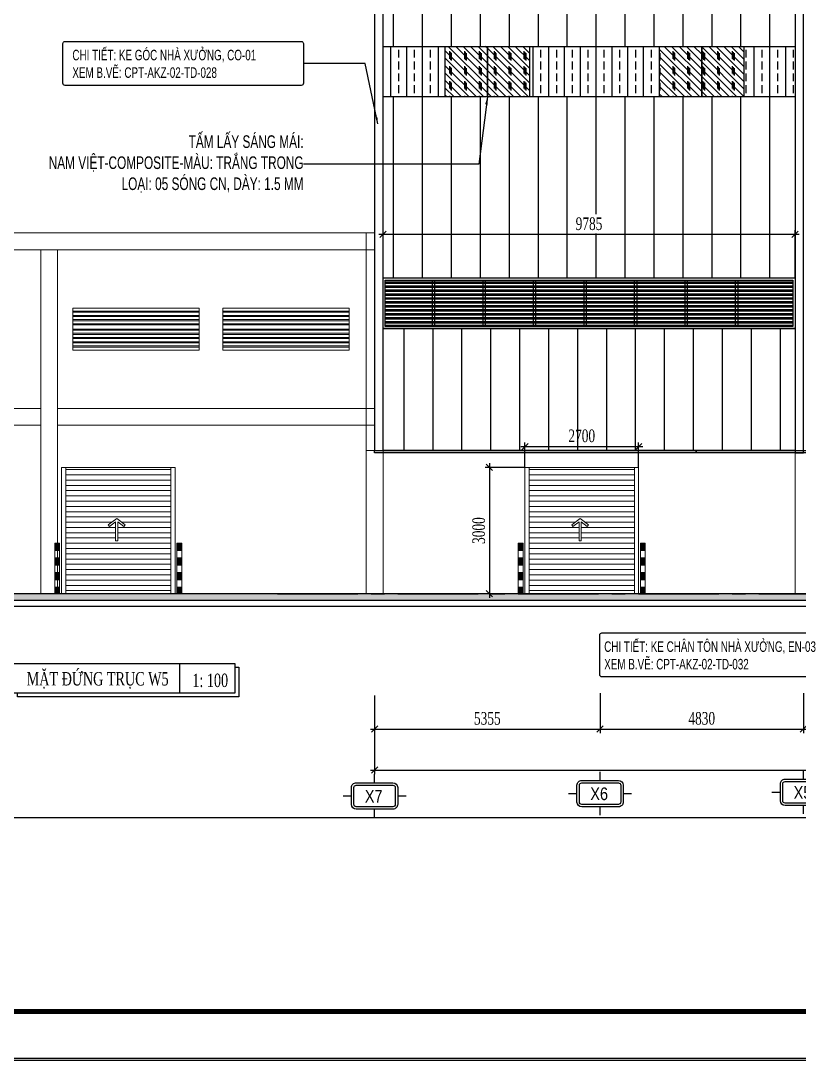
# Model space of a CAD drawing. Header units: inches. Extents: x 340055 to 349452, y -34649 to -30845.
# Drawn here: x 346295.2 to 346480.1, y -32249 to -32002.2 of the extents above; entities that cross this region are included whole.
import ezdxf
from ezdxf.enums import TextEntityAlignment as Align

# ---------------------------------------------------------------- set-up
doc = ezdxf.new("R2010")
doc.units = ezdxf.units.IN
doc.header["$MEASUREMENT"] = 0
doc.linetypes.add('CENTER2', pattern=[28.574999999999996, 19.05, -3.174999999999999, 3.174999999999999, -3.174999999999999])
for name, color, linetype in [('3', 3, 'Continuous'), ('7', 7, 'Continuous'), ('8', 8, 'Continuous'), ('flashing', 6, 'Continuous'), ('NET IN', 3, 'Continuous'), ('ROOFING', 4, 'Continuous')]:
    doc.layers.add(name, color=color, linetype=linetype)
for name, color, linetype, lineweight in [('AZNB-BN-TL-A- X- POWDER ELEVATION X W$0$DOOR 1', 140, 'Continuous', 15), ('AZNB-BN-TL-A- X- POWDER ELEVATION X W$0$TL- Brick wall', 132, 'Continuous', 15), ('AZNB-BN-TL-A- X- POWDER ELEVATION X W$0$TL- LOUVER', 40, 'Continuous', 15), ('AZNB-BN-TL-A- X- POWDER ELEVATION X W$0$TL-CSA-RC', 4, 'Continuous', 15), ('AZNB-BN-TL-A- X- POWDER ELEVATION X W$0$TL-PU Wall', 140, 'Continuous', 15), ('TL-TIILE BLOCK A2$0$TL-TITLE BLOCK 1', 7, 'Continuous', 50)]:
    doc.layers.add(name, color=color, linetype=linetype, lineweight=lineweight)
doc.styles.add('hx2', font='')
doc.styles.add('ST1', font='times.ttf', dxfattribs={"width": 0.7})
doc.styles.add('ST1H', font='vnshxh.shx', dxfattribs={"width": 0.7})
doc.styles.get('hx2').set_extended_font_data('.VnArial NarrowH')
doc.dimstyles.new('100', dxfattribs={"dimtxt": 3, "dimasz": 1.5, "dimexe": 1, "dimexo": 0, "dimgap": 1, "dimtad": 1, "dimdec": 0, "dimlfac": 100, "dimzin": 0, "dimdsep": 46, "dimtxsty": 'ST1', "dimblk": 'OBLIQUE', "dimcen": 1, "dimdle": 1, "dimclrd": 8, "dimclre": 8, "dimclrt": 3, "dimadec": 0, "dimazin": 0, "dimtfac": 1, "dimtdec": 0, "dimtix": 1, "dimtmove": 1, "dimatfit": 3, "dimfxl": 0, "dimtolj": 1, "dimtzin": 0, "dimlwd": -1, "dimlwe": -1, "dimarcsym": 0})
doc.dimstyles.new('3', dxfattribs={"dimtxt": 3.5, "dimasz": 1.8, "dimexe": 1, "dimexo": 0, "dimgap": 1, "dimtad": 1, "dimdec": 0, "dimlfac": 3, "dimzin": 0, "dimdsep": 46, "dimtxsty": 'ST1H', "dimblk": 'OBLIQUE', "dimcen": 1, "dimdle": 1, "dimclrd": 8, "dimclre": 8, "dimclrt": 3, "dimadec": 0, "dimazin": 0, "dimtfac": 1, "dimtdec": 0, "dimtix": 1, "dimtofl": 0, "dimtmove": 1, "dimatfit": 3, "dimfxl": 0, "dimtolj": 1, "dimtzin": 0, "dimlwd": -1, "dimlwe": -1, "dimarcsym": 0})
pattern_1 = [(135, (0, 0), (-0.8838834764831844, -0.8838834764831843), []), (270, (5.551115123125783e-17, 0.8838834764831844), (3.5355339, -2.220446049250313e-16), [1.76776696, -1.76776696]), (270, (-0.220970869120796, 1.104854345603981), (3.5355339, -2.220446049250313e-16), [1.76776696, -1.76776696]), (270, (-0.4419417382415921, 1.325825214724777), (3.5355339, -2.220446049250313e-16), [1.76776696, -1.76776696])]

# ---------------------------------------------------------------- blocks, each defined once
blk = doc.blocks.new('AZNB-BN-TL-A- X- POWDER ELEVATION X W$0$RL DOOR 2500x3000')
at = {"layer": 'AZNB-BN-TL-A- X- POWDER ELEVATION X W$0$DOOR 1'}
h = blk.add_hatch(dxfattribs=at)
h.set_pattern_fill('ANSI31', color=256, scale=1000, angle=135)
h.set_pattern_definition([(180, (0, 0), (-7.105427357601002e-15, -125), [])])
h.paths.add_polyline_path([(-1889896, -1213031.086103977), (-1892396, -1213031.086103977), (-1892396, -1216031.086103977), (-1889896, -1216031.086103977)])
h.paths.add_polyline_path([(-1890985, -1214394.819011724), (-1891015, -1214434.819011724), (-1891160, -1214326.069011724), (-1891160, -1214777.586103977), (-1891210, -1214777.586103977), (-1891210, -1214326.069011724), (-1891355, -1214434.819011724), (-1891385, -1214394.819011724), (-1891185, -1214244.819011724)], flags=16)
h = blk.add_hatch(color=256, dxfattribs=at)
h.dxf.hatch_style = 1
h.paths.add_polyline_path([(-1892652.5, -1214831.086103977), (-1892539.5, -1214831.086103977), (-1892539.5, -1215005.475754489), (-1892652.5, -1215005.475754489)])
h = blk.add_hatch(color=256, dxfattribs=at)
h.dxf.hatch_style = 1
h.paths.add_polyline_path([(-1889639.5, -1214831.086103977), (-1889752.5, -1214831.086103977), (-1889752.5, -1215005.475754489), (-1889639.5, -1215005.475754489)])
h = blk.add_hatch(color=256, dxfattribs=at)
h.dxf.hatch_style = 1
h.paths.add_polyline_path([(-1892652.5, -1215179.865405001), (-1892539.5, -1215179.865405001), (-1892539.5, -1215354.255055512), (-1892652.5, -1215354.255055512)])
h = blk.add_hatch(color=256, dxfattribs=at)
h.dxf.hatch_style = 1
h.paths.add_polyline_path([(-1889639.5, -1215179.865405001), (-1889752.5, -1215179.865405001), (-1889752.5, -1215354.255055512), (-1889639.5, -1215354.255055512)])
h = blk.add_hatch(color=256, dxfattribs=at)
h.dxf.hatch_style = 1
h.paths.add_polyline_path([(-1892652.5, -1215528.644706024), (-1892539.5, -1215528.644706024), (-1892539.5, -1215703.034356535), (-1892652.5, -1215703.034356535)])
h = blk.add_hatch(color=256, dxfattribs=at)
h.dxf.hatch_style = 1
h.paths.add_polyline_path([(-1889639.5, -1215528.644706024), (-1889752.5, -1215528.644706024), (-1889752.5, -1215703.034356535), (-1889639.5, -1215703.034356535)])
h = blk.add_hatch(color=256, dxfattribs=at)
h.dxf.hatch_style = 1
h.paths.add_polyline_path([(-1892652.5, -1215877.424007047), (-1892539.5, -1215877.424007047), (-1892539.5, -1216031.086103977), (-1892652.5, -1216031.086103977)])
h = blk.add_hatch(color=256, dxfattribs=at)
h.dxf.hatch_style = 1
h.paths.add_polyline_path([(-1889639.5, -1215877.424007047), (-1889752.5, -1215877.424007047), (-1889752.5, -1216031.086103977), (-1889639.5, -1216031.086103977)])
for p, q in [((-1892496, -1216031.086103977), (-1892496, -1213031.086103977)), ((-1892396, -1216031.086103977), (-1892396, -1213031.086103977)), ((-1889896, -1213031.086103977), (-1889896, -1216031.086103977)), ((-1889796, -1213031.086103977), (-1889796, -1216031.086103977)), ((-1892652.5, -1216031.086103977), (-1892652.5, -1214831.086103977)), ((-1892539.5, -1216031.086103977), (-1892539.5, -1214831.086103977)), ((-1889752.5, -1216031.086103977), (-1889752.5, -1214831.086103977)), ((-1889639.5, -1216031.086103977), (-1889639.5, -1214831.086103977))]:
    blk.add_line(p, q, dxfattribs=at)
for points in [[(-1892496, -1213031.086103977), (-1889796, -1213031.086103977)], [(-1892496, -1216031.086103977), (-1889796, -1216031.086103977)]]:
    blk.add_lwpolyline(points, dxfattribs=at)
for points in [[(-1892652.5, -1214831.086103977), (-1892539.5, -1214831.086103977), (-1892539.5, -1215005.475754489), (-1892652.5, -1215005.475754489)], [(-1889639.5, -1214831.086103977), (-1889752.5, -1214831.086103977), (-1889752.5, -1215005.475754489), (-1889639.5, -1215005.475754489)], [(-1892652.5, -1215179.865405001), (-1892539.5, -1215179.865405001), (-1892539.5, -1215354.255055512), (-1892652.5, -1215354.255055512)], [(-1889639.5, -1215179.865405001), (-1889752.5, -1215179.865405001), (-1889752.5, -1215354.255055512), (-1889639.5, -1215354.255055512)], [(-1892652.5, -1215528.644706024), (-1892539.5, -1215528.644706024), (-1892539.5, -1215703.034356535), (-1892652.5, -1215703.034356535)], [(-1889639.5, -1215528.644706024), (-1889752.5, -1215528.644706024), (-1889752.5, -1215703.034356535), (-1889639.5, -1215703.034356535)], [(-1892652.5, -1215877.424007047), (-1892539.5, -1215877.424007047), (-1892539.5, -1216031.086103977), (-1892652.5, -1216031.086103977)], [(-1889639.5, -1215877.424007047), (-1889752.5, -1215877.424007047), (-1889752.5, -1216031.086103977), (-1889639.5, -1216031.086103977)]]:
    blk.add_lwpolyline(points, close=True, dxfattribs=at)
blk.add_wipeout([(-1891355, -1214434.8190117232), (-1891384.9999999998, -1214394.8190117232), (-1891185, -1214244.8190117232), (-1890984.9999999998, -1214394.8190117232), (-1891014.9999999998, -1214434.8190117232), (-1891159.9999999998, -1214326.0690117234), (-1891159.9999999998, -1214777.5861039767), (-1891210, -1214777.5861039767), (-1891210, -1214326.0690117234)]).dxf.layer = 'AZNB-BN-TL-A- X- POWDER ELEVATION X W$0$DOOR 1'
blk.add_lwpolyline([(-1891385, -1214394.819011724), (-1891185, -1214244.819011724), (-1890985, -1214394.819011724), (-1891015, -1214434.819011724), (-1891160, -1214326.069011724), (-1891160, -1214777.586103977), (-1891210, -1214777.586103977), (-1891210, -1214326.069011724), (-1891355, -1214434.819011724)], close=True, dxfattribs=at)
blk = doc.blocks.new('AZNB-BN-TL-A- X- POWDER ELEVATION X W$0$L1000X3000')
for p, q in [((-1842853.957835219, -1344012.431310071, 6768.000000000007), (-1845853.957835219, -1344012.431310072, 6768.000000000007)), ((-1845853.957835219, -1345012.431310072, 6768.000000000007), (-1845853.957835219, -1344012.431310072, 6768.000000000007)), ((-1842853.957835219, -1345012.431310071, 6768.000000000007), (-1842853.957835219, -1344012.431310071, 6768.000000000007)), ((-1842853.957835219, -1344087.431310071, 6768.000000000007), (-1845853.957835219, -1344087.431310072, 6768.000000000007)), ((-1842853.957835219, -1344112.431310071, 6768.000000000007), (-1845853.957835219, -1344112.431310072, 6768.000000000007)), ((-1842853.957835219, -1344187.431310071, 6768.000000000007), (-1845853.957835219, -1344187.431310072, 6768.000000000007)), ((-1842853.957835219, -1344212.431310071, 6768.000000000007), (-1845853.957835219, -1344212.431310072, 6768.000000000007)), ((-1842853.957835219, -1344287.431310071, 6768.000000000007), (-1845853.957835219, -1344287.431310072, 6768.000000000007)), ((-1842853.957835219, -1344312.431310071, 6768.000000000007), (-1845853.957835219, -1344312.431310072, 6768.000000000007)), ((-1842853.957835219, -1344387.431310071, 6768.000000000007), (-1845853.957835219, -1344387.431310072, 6768.000000000007)), ((-1842853.957835219, -1344412.431310071, 6768.000000000007), (-1845853.957835219, -1344412.431310072, 6768.000000000007)), ((-1842853.957835219, -1344412.431310071, 6768.000000000007), (-1845853.957835219, -1344412.431310072, 6768.000000000007)), ((-1842853.957835219, -1344512.431310071, 6768.000000000007), (-1845853.957835219, -1344512.431310072, 6768.000000000007)), ((-1842853.957835219, -1344537.431310071, 6768.000000000007), (-1845853.957835219, -1344537.431310072, 6768.000000000007)), ((-1842853.957835219, -1344612.431310071, 6768.000000000007), (-1845853.957835219, -1344612.431310072, 6768.000000000007)), ((-1842853.957835219, -1344637.431310071, 6768.000000000007), (-1845853.957835219, -1344637.431310072, 6768.000000000007)), ((-1842853.957835219, -1344712.431310071, 6768.000000000007), (-1845853.957835219, -1344712.431310072, 6768.000000000007)), ((-1842853.957835219, -1344737.431310071, 6768.000000000007), (-1845853.957835219, -1344737.431310072, 6768.000000000007)), ((-1842853.957835219, -1344812.431310071, 6768.000000000007), (-1845853.957835219, -1344812.431310072, 6768.000000000007)), ((-1842853.957835219, -1344837.431310071, 6768.000000000007), (-1845853.957835219, -1344837.431310072, 6768.000000000007)), ((-1842853.957835219, -1344912.431310071, 6768.000000000007), (-1845853.957835219, -1344912.431310072, 6768.000000000007)), ((-1842853.957835219, -1344937.431310071, 6768.000000000007), (-1845853.957835219, -1344937.431310072, 6768.000000000007)), ((-1842853.957835219, -1345012.431310071, 6768.000000000007), (-1845853.957835219, -1345012.431310072, 6768.000000000007))]:
    blk.add_line(p, q)
blk = doc.blocks.new('TENTRUC')
at = {"layer": '7'}
for p, q in [((0, 8.266970550139376), (0, 10.26494275186996)), ((-7.478138170845339, 5.132471375931345), (-5.48016596911475, 5.132471375931345)), ((5.480165968998334, 5.132471375931345), (7.478138170787133, 5.132471375931345)), ((0, 0), (0, 1.997972201737866))]:
    blk.add_line(p, q, dxfattribs=at)
blk.add_lwpolyline([(-4.356290969124529, 8.266970550139376), (4.356290969066321, 8.266970550139376, -0.4142135623730951), (5.480165968998334, 7.143095550134603), (5.480165968998334, 3.121847201728087, -0.4142135623731356), (4.356290969066321, 1.997972201737866), (-4.356290969124529, 1.997972201737866, -0.4142135623730951), (-5.48016596911475, 3.121847201728087), (-5.48016596911475, 7.143095550134603, -0.4142135623730951)], format="xyb", close=True, dxfattribs=at)
at = {"layer": '8', "ltscale": 15}
blk.add_lwpolyline([(-4.356290969124529, 7.684228657955828), (4.356290969066321, 7.684228657955828, -0.4142135623730951), (4.897424076916648, 7.143095550134603), (4.897424076916648, 3.121847201728087, -0.4142135623731794), (4.356290969066321, 2.580714093906863), (-4.356290969124529, 2.580714093921415, -0.4142135623730951), (-4.897424076974856, 3.121847201728087), (-4.897424076974856, 7.143095550134603, -0.4142135623730951)], format="xyb", close=True, dxfattribs=at)
at = {"layer": '3', "style": 'hx2'}
blk.add_attdef('TR', text='', height=2.904000000000001, dxfattribs=at).set_placement((-0.1556105660274625, 3.826916686033655), align=Align.CENTER)
blk = doc.blocks.new('_Oblique')
at = {"color": 0, "linetype": 'ByBlock', "lineweight": -2}
blk.add_line((-0.5, -0.5), (0.5, 0.5), dxfattribs=at)
blk = doc.blocks.new('*D672')
at = {"color": 8, "linetype": 'Continuous', "transparency": 16777216}
for p, q in [((346432.8018689534, -32161.86592658723), (346432.8018689534, -32171.38683185032)), ((346379.2518689035, -32162.42020358759), (346379.2518689035, -32171.38683185032)), ((346378.2518689035, -32170.38683185032), (346433.8018689534, -32170.38683185032))]:
    blk.add_line(p, q, dxfattribs=at)
at = {"layer": 'Defpoints', "color": 0, "transparency": 16777216}
for p in [(346432.8018689534, -32161.86592658723), (346379.2518689035, -32162.42020358759), (346432.8018689534, -32170.38683185032)]:
    blk.add_point(p, dxfattribs=at)
at = {"color": 8, "transparency": 16777216, "xscale": 1.5, "yscale": 1.5, "zscale": 1.5, "rotation": 180}
blk.add_blockref('_Oblique', (346379.2518689035, -32170.38683185032), dxfattribs=at)
at = {"color": 8, "transparency": 16777216, "xscale": 1.5, "yscale": 1.5, "zscale": 1.5}
blk.add_blockref('_Oblique', (346432.8018689534, -32170.38683185032), dxfattribs=at)
at = {"color": 3, "transparency": 16777216, "insert": (346406.0268689285, -32167.86087655112), "char_height": 3, "attachment_point": 5, "style": 'ST1', "bg_fill": 3, "box_fill_scale": 1.25, "bg_fill_color": 256, "bg_fill_true_color": 13158600, "bg_fill_transparency": 0}
blk.add_mtext('\\A1;5355', dxfattribs=at)
blk = doc.blocks.new('*D673')
at = {"color": 8, "linetype": 'Continuous', "transparency": 16777216}
for p, q in [((346432.8018689534, -32161.86592658723), (346432.8018689534, -32171.38683185032)), ((346481.1018689983, -32161.86592658723), (346481.1018689983, -32171.38683185032)), ((346431.8018689534, -32170.38683185032), (346482.1018689983, -32170.38683185032))]:
    blk.add_line(p, q, dxfattribs=at)
at = {"layer": 'Defpoints', "color": 0, "transparency": 16777216}
for p in [(346432.8018689534, -32161.86592658723), (346481.1018689983, -32161.86592658723), (346481.1018689983, -32170.38683185032)]:
    blk.add_point(p, dxfattribs=at)
at = {"color": 8, "transparency": 16777216, "xscale": 1.5, "yscale": 1.5, "zscale": 1.5, "rotation": 180}
blk.add_blockref('_Oblique', (346432.8018689534, -32170.38683185032), dxfattribs=at)
at = {"color": 8, "transparency": 16777216, "xscale": 1.5, "yscale": 1.5, "zscale": 1.5}
blk.add_blockref('_Oblique', (346481.1018689983, -32170.38683185032), dxfattribs=at)
at = {"color": 3, "transparency": 16777216, "insert": (346456.9518689759, -32167.86087655112), "char_height": 3, "attachment_point": 5, "style": 'ST1', "bg_fill": 3, "box_fill_scale": 1.25, "bg_fill_color": 256, "bg_fill_true_color": 13158600, "bg_fill_transparency": 0}
blk.add_mtext('\\A1;4830', dxfattribs=at)
blk = doc.blocks.new('*D679')
at = {"color": 8, "linetype": 'Continuous', "transparency": 16777216}
for p, q in [((346379.2518689035, -32162.42020358759), (346379.2518689035, -32181.13211944564)), ((346747.7521483197, -32162.42020358759), (346747.7521483197, -32181.13211944564)), ((346378.2518689035, -32180.13211944564), (346748.7521483197, -32180.13211944564))]:
    blk.add_line(p, q, dxfattribs=at)
at = {"layer": 'Defpoints', "color": 0, "transparency": 16777216}
for p in [(346379.2518689035, -32162.42020358759), (346747.7521483197, -32162.42020358759), (346747.7521483197, -32180.13211944564)]:
    blk.add_point(p, dxfattribs=at)
at = {"color": 8, "transparency": 16777216, "xscale": 1.5, "yscale": 1.5, "zscale": 1.5, "rotation": 180}
blk.add_blockref('_Oblique', (346379.2518689035, -32180.13211944564), dxfattribs=at)
at = {"color": 8, "transparency": 16777216, "xscale": 1.5, "yscale": 1.5, "zscale": 1.5}
blk.add_blockref('_Oblique', (346747.7521483197, -32180.13211944564), dxfattribs=at)
at = {"color": 3, "transparency": 16777216, "insert": (346563.5020086116, -32177.60616414643), "char_height": 3, "attachment_point": 5, "style": 'ST1', "bg_fill": 3, "box_fill_scale": 1.25, "bg_fill_color": 256, "bg_fill_true_color": 13158600, "bg_fill_transparency": 0}
blk.add_mtext('\\A1;36850', dxfattribs=at)
blk = doc.blocks.new('A$C26E901EB')
at = {"true_color": 0xfa051e}
h = blk.add_hatch(dxfattribs=at)
h.set_pattern_fill('ANSI33', color=1, scale=15, angle=45, style=0)
h.set_pattern_definition([(90, (-339491.8633511671, 33957.23064803366), (-3.75, 6.661338147750939e-16), []), (90, (-339489.9883511703, 33959.10564803052), (-3.75, 6.661338147750939e-16), [1.875, -0.9375])])
h.paths.add_polyline_path([(85.70005666150246, 11.99997195664764), (85.70005666150246, -2.805360418278724e-05), (97.85005668207305, -2.805360418278724e-05), (97.85005668213125, 11.99997195664764)])
h.paths.add_polyline_path([(34.77505661407486, 11.99997195664037), (34.77505661413306, -2.805359690682963e-05), (65.70005666150246, -2.805359690682963e-05), (65.70005666156067, 11.99997195663309)])
h.paths.add_polyline_path([(14.77505661413306, -2.805359690682963e-05), (14.77505661413306, 11.99997195664764), (5.659094313159585e-05, 11.99997195664037), (5.659094313159585e-05, -2.805360418278724e-05)])
at = {"true_color": 0x0a3df5}
h = blk.add_hatch(dxfattribs=at)
h.set_pattern_fill('CORK', color=160, scale=10, angle=135, style=0)
h.set_pattern_definition(pattern_1)
h.paths.add_polyline_path([(14.77505661413306, 11.99997195664037), (24.77505661413306, 11.99997195664037), (24.77505661413306, -2.805360418278724e-05), (14.77505661413306, -2.805360418278724e-05)])
h = blk.add_hatch(dxfattribs=at)
h.set_pattern_fill('CORK', color=160, scale=10, angle=135, style=0)
h.set_pattern_definition(pattern_1)
h.paths.add_polyline_path([(24.77505661413306, 11.99997195664037), (34.77505661413306, 11.99997195664037), (34.77505661413306, -2.805360418278724e-05), (24.77505661413306, -2.805360418278724e-05)])
h = blk.add_hatch(dxfattribs=at)
h.set_pattern_fill('CORK', color=160, scale=10, angle=135, style=0)
h.set_pattern_definition(pattern_1)
h.paths.add_polyline_path([(65.70005666156067, 11.99997195664037), (75.70005666156067, 11.99997195664037), (75.70005666156067, -2.805360418278724e-05), (65.70005666156067, -2.805360418278724e-05)])
h = blk.add_hatch(dxfattribs=at)
h.set_pattern_fill('CORK', color=160, scale=10, angle=135, style=0)
h.set_pattern_definition(pattern_1)
h.paths.add_polyline_path([(75.70005666156067, 11.99997195664037), (85.70005666156067, 11.99997195664037), (85.70005666156067, -2.805360418278724e-05), (75.70005666156067, -2.805360418278724e-05)])
at = {"color": 1, "true_color": 0xfa051e}
blk.add_lwpolyline([(5.659100133925676e-05, 11.99997195664037), (97.85005668213125, 11.99997195664037), (97.85005668213125, -2.805360418278724e-05), (5.659100133925676e-05, -2.805360418278724e-05)], close=True, dxfattribs=at)
at = {"color": 160, "true_color": 0x0a3df5}
for points in [[(14.77505661413306, 11.99997195664037), (24.77505661413306, 11.99997195664037), (24.77505661413306, -2.805360418278724e-05), (14.77505661413306, -2.805360418278724e-05)], [(24.77505661413306, 11.99997195664037), (34.77505661413306, 11.99997195664037), (34.77505661413306, -2.805360418278724e-05), (24.77505661413306, -2.805360418278724e-05)], [(65.70005666156067, 11.99997195664037), (75.70005666156067, 11.99997195664037), (75.70005666156067, -2.805360418278724e-05), (65.70005666156067, -2.805360418278724e-05)], [(75.70005666156067, 11.99997195664037), (85.70005666156067, 11.99997195664037), (85.70005666156067, -2.805360418278724e-05), (75.70005666156067, -2.805360418278724e-05)]]:
    blk.add_lwpolyline(points, close=True, dxfattribs=at)
blk = doc.blocks.new('*D731')
at = {"color": 8, "linetype": 'Continuous', "transparency": 16777216}
for p, q in [((346406.5192328782, -32107.23628298765), (346406.5192328782, -32139.23628297193)), ((346414.9518689368, -32108.23628298765), (346405.5192328782, -32108.23628298765)), ((346414.9518689368, -32138.23628297193), (346405.5192328782, -32138.23628297193))]:
    blk.add_line(p, q, dxfattribs=at)
at = {"layer": 'Defpoints', "color": 0, "transparency": 16777216}
for p in [(346414.9518689368, -32108.23628298765), (346406.5192328782, -32138.23628297193), (346414.9518689368, -32138.23628297193)]:
    blk.add_point(p, dxfattribs=at)
at = {"color": 8, "transparency": 16777216, "xscale": 1.5, "yscale": 1.5, "zscale": 1.5}
for p, rotation in [((346406.5192328782, -32108.23628298765), 90), ((346406.5192328782, -32138.23628297193), 270)]:
    blk.add_blockref('_Oblique', p, dxfattribs=dict(at, rotation=rotation))
at = {"color": 3, "transparency": 16777216, "insert": (346403.9932775789, -32123.23628297988), "char_height": 3, "attachment_point": 5, "rotation": 90, "style": 'ST1', "bg_fill": 3, "box_fill_scale": 1.25, "bg_fill_color": 256, "bg_fill_true_color": 13158600, "bg_fill_transparency": 0}
blk.add_mtext('\\A1;3000', dxfattribs=at)
blk = doc.blocks.new('*D732')
at = {"color": 8, "linetype": 'Continuous', "transparency": 16777216}
for p, q in [((346414.9518689367, -32108.23628298764), (346414.9518689367, -32102.28304590177)), ((346441.9518689619, -32108.23628298764), (346441.9518689619, -32102.28304590177)), ((346413.9518689367, -32103.28304590177), (346442.9518689619, -32103.28304590177))]:
    blk.add_line(p, q, dxfattribs=at)
at = {"layer": 'Defpoints', "color": 0, "transparency": 16777216}
for p in [(346441.9518689619, -32103.28304590177), (346414.9518689367, -32108.23628298764), (346441.9518689619, -32108.23628298764)]:
    blk.add_point(p, dxfattribs=at)
at = {"color": 8, "transparency": 16777216, "xscale": 1.5, "yscale": 1.5, "zscale": 1.5, "rotation": 180}
blk.add_blockref('_Oblique', (346414.9518689367, -32103.28304590177), dxfattribs=at)
at = {"color": 8, "transparency": 16777216, "xscale": 1.5, "yscale": 1.5, "zscale": 1.5}
blk.add_blockref('_Oblique', (346441.9518689619, -32103.28304590177), dxfattribs=at)
at = {"color": 3, "transparency": 16777216, "insert": (346428.4518689493, -32100.75276471936), "char_height": 3, "attachment_point": 5, "style": 'ST1', "bg_fill": 3, "box_fill_scale": 1.25, "bg_fill_color": 256, "bg_fill_true_color": 13158600, "bg_fill_transparency": 0}
blk.add_mtext('\\A1;2700', dxfattribs=at)
blk = doc.blocks.new('*D739')
at = {"color": 8, "linetype": 'Continuous', "transparency": 16777216}
for p, q in [((346480.1018689965, -32052.9038931892), (346380.2518689053, -32052.9038931892)), ((346381.2518689053, -32063.23540016193), (346381.2518689053, -32051.9038931892)), ((346479.1018689965, -32063.23540016193), (346479.1018689965, -32051.9038931892))]:
    blk.add_line(p, q, dxfattribs=at)
at = {"layer": 'Defpoints', "color": 0, "transparency": 16777216}
for p in [(346381.2518689053, -32052.9038931892), (346381.2518689053, -32063.23540016193), (346479.1018689965, -32063.23540016193)]:
    blk.add_point(p, dxfattribs=at)
at = {"color": 8, "transparency": 16777216, "xscale": 1.5, "yscale": 1.5, "zscale": 1.5, "rotation": 180}
blk.add_blockref('_Oblique', (346381.2518689053, -32052.9038931892), dxfattribs=at)
at = {"color": 8, "transparency": 16777216, "xscale": 1.5, "yscale": 1.5, "zscale": 1.5}
blk.add_blockref('_Oblique', (346479.1018689965, -32052.9038931892), dxfattribs=at)
at = {"color": 3, "transparency": 16777216, "insert": (346430.1768689509, -32050.37361200679), "char_height": 3, "attachment_point": 5, "style": 'ST1', "bg_fill": 3, "box_fill_scale": 1.25, "bg_fill_color": 256, "bg_fill_true_color": 13158600, "bg_fill_transparency": 0}
blk.add_mtext('\\A1;9785', dxfattribs=at)
blk = doc.blocks.new('kt kien truc 1')
at = {"layer": 'Defpoints', "color": 8}
blk.add_lwpolyline([(0, 0), (594, 0), (594, 420), (0, 420)], close=True, dxfattribs=at)
at = {"layer": 'TL-TIILE BLOCK A2$0$TL-TITLE BLOCK 1', "const_width": 1}
blk.add_lwpolyline([(20, 10), (579, 10), (584, 15), (584, 405), (579, 410), (20, 410), (15, 405), (15, 15)], close=True, dxfattribs=at)

msp = doc.modelspace()

# ---------------------------------------------------------------- hatches: boundary and pattern name
at = {"true_color": 0xc0a22a}
h = msp.add_hatch(dxfattribs=at)
h.set_pattern_fill('ANSI32', color=42, scale=2.5, angle=135, style=0)
h.set_pattern_definition([(180, (573.7415963288513, 3492.080049691067), (-1.665334536937735e-16, -0.9375), []), (180, (573.4290963293756, 3492.392549690543), (-1.665334536937735e-16, -0.9375), [])])
h.paths.add_polyline_path([(346381.7518689053, -32063.73540016193), (346478.6018689965, -32063.73540016193), (346478.6018689965, -32074.73540017218), (346381.7518689053, -32074.73540017218)])
at = {"layer": 'ROOFING'}
h = msp.add_hatch(dxfattribs=at)
h.set_pattern_fill('ANSI31', color=3, scale=55, angle=45, style=0)
h.set_pattern_definition([(90, (6889.388461147202, 2046.995276068759), (-6.875, 1.332267629550188e-15), [])])
h.paths.add_polyline_path([(346745.7523058268, -32008.23540011071), (346745.7523058268, -31965.23540006973), (346483.1018690002, -31965.23540006973), (346483.1018690002, -32008.23540011071)])
h.paths.add_polyline_path([(346561.2560362385, -31983.3582363007, -0.4142135623730955), (346562.2560362385, -31982.3582363007), (346650.4392579141, -31982.3582363007, -0.4142135623730951), (346651.4392579141, -31983.3582363007), (346651.4392579141, -31990.57741187798, -0.4142135623730951), (346650.4392579141, -31991.57741187798), (346562.2560362385, -31991.57741187798, -0.4142135623730951), (346561.2560362385, -31990.57741187798)], flags=16)
h.paths.add_polyline_path([(346479.1018689965, -32008.23540011071), (346479.1018689965, -31965.23540006973), (346381.2518689053, -31965.23540006973), (346381.2518689053, -32008.23540011071)])
h.paths.add_polyline_path([(346387.7173301235, -31991.70307825883, -0.4142135623730951), (346386.7173301235, -31990.70307825883), (346386.7173301235, -31983.107901308, -0.4142135623730955), (346387.7173301235, -31982.107901308), (346475.9005517991, -31982.107901308, -0.4142135623730951), (346476.9005517991, -31983.107901308), (346476.9005517991, -31990.70307825883, -0.4142135623730951), (346475.9005517991, -31991.70307825883)], flags=16)
h.paths.add_polyline_path([(346381.2518689053, -32020.23540012095), (346381.2518689053, -32063.23540016193), (346479.1018689965, -32063.23540016193), (346479.1018689965, -32020.23540012095)])
h.paths.add_polyline_path([(346745.7523058268, -32063.23540016193), (346745.7523058268, -32020.23540012095), (346483.1018690002, -32020.23540012095), (346483.1018690002, -32063.23540016193)])
h.paths.add_polyline_path([(346562.5924399837, -31991.31612436009), (346650.665773317, -31991.31612436009), (346650.665773317, -31982.46374340772), (346562.5924399837, -31982.46374340772)], flags=8)
h.paths.add_polyline_path([(346388.0537338687, -31991.31612436009), (346476.1270672021, -31991.31612436009), (346476.1270672021, -31982.46374340772), (346388.0537338687, -31982.46374340772)], flags=8)

# ---------------------------------------------------------------- linework, layer by layer
msp.add_line((346332.9092910188, -32154.8035621882), (346332.9092910188, -32161.87751547381))
at = {"color": 8}
msp.add_lwpolyline([(346455.6518689746, -32104.23628297191), (346381.2518689053, -32104.23628297191), (346381.2518689053, -31867.38542206864), (346479.1018689965, -31867.38542206864), (346479.1018689965, -32104.23628297191), (346455.6518689746, -32104.23628297191)], dxfattribs=at)
at = {"color": 240, "true_color": 0xf90627}
msp.add_lwpolyline([(346305.7216747187, -32007.04801202518), (346361.8312750895, -32007.04801202517, -0.414213562373095), (346362.3312750895, -32007.54801202517), (346362.3312750896, -32016.98271763846, -0.4142135623744628), (346361.8312750896, -32017.48271763846), (346305.7216747186, -32017.48271763846, -0.414213562373095), (346305.2216747186, -32016.98271763846), (346305.2216747187, -32007.54801202518, -0.4142135623717274)], format="xyb", close=True, dxfattribs=at)
msp.add_lwpolyline([(346305.7216747187, -32007.04801202518), (346361.8312750895, -32007.04801202517, -0.414213562373095), (346362.3312750895, -32007.54801202517), (346362.3312750896, -32016.98271763846, -0.4142135623744628), (346361.8312750896, -32017.48271763846), (346305.7216747186, -32017.48271763846, -0.414213562373095), (346305.2216747186, -32016.98271763846), (346305.2216747187, -32007.54801202518, -0.4142135623717274)], format="xyb", close=True, dxfattribs=at)
at = {"color": 1, "true_color": 0xfa051e}
msp.add_lwpolyline([(346381.2518689053, -32008.23540011071), (346479.1018689965, -32008.23540011071), (346479.1018689965, -32020.23540012095), (346381.2518689053, -32020.23540012095)], close=True, dxfattribs=at)
at = {"color": 8}
for points in [[(346381.2518689053, -32063.23540016193), (346479.1018689965, -32063.23540016193), (346479.1018689965, -32075.23540017218), (346381.2518689053, -32075.23540017218)], [(346262.3035275815, -32139.73628297127), (346747.7523058286, -32139.73628297127), (346747.7523058286, -32141.23628297049), (346262.3035275815, -32141.23628297049)]]:
    msp.add_lwpolyline(points, close=True, dxfattribs=at)
at = {"color": 42, "true_color": 0xc0a22a}
for points in [[(346381.2518689053, -32063.23540016193), (346479.1018689965, -32063.23540016193), (346479.1018689965, -32075.23540017218), (346381.2518689053, -32075.23540017218)], [(346381.7518689053, -32063.73540016193), (346478.6018689965, -32063.73540016193), (346478.6018689965, -32074.73540017218), (346381.7518689053, -32074.73540017218)], [(346393.4991131019, -32063.73540016193), (346393.4991131019, -32074.73540017218), (346392.9991131019, -32074.73540017218), (346392.9991131019, -32063.73540016193)], [(346405.4991131019, -32063.73540016193), (346405.4991131019, -32074.73540017218), (346404.9991131019, -32074.73540017218), (346404.9991131019, -32063.73540016193)], [(346417.4991131019, -32063.73540016193), (346417.4991131019, -32074.73540017218), (346416.9991131019, -32074.73540017218), (346416.9991131019, -32063.73540016193)], [(346429.4991131019, -32063.73540016193), (346429.4991131019, -32074.73540017218), (346428.9991131019, -32074.73540017218), (346428.9991131019, -32063.73540016193)], [(346441.4991131019, -32063.73540016193), (346441.4991131019, -32074.73540017218), (346440.9991131019, -32074.73540017218), (346440.9991131019, -32063.73540016193)], [(346453.4991131019, -32063.73540016193), (346453.4991131019, -32074.73540017218), (346452.9991131019, -32074.73540017218), (346452.9991131019, -32063.73540016193)], [(346465.4991131019, -32063.73540016193), (346465.4991131019, -32074.73540017218), (346464.9991131019, -32074.73540017218), (346464.9991131019, -32063.73540016193)]]:
    msp.add_lwpolyline(points, close=True, dxfattribs=at)
msp.add_lwpolyline([(346293.5155146281, -32154.8035621882), (346346.0782335364, -32154.8035621882), (346346.0782335364, -32161.87751547381), (346293.5155146281, -32161.87751547381)], close=True)
at = {"layer": 'AZNB-BN-TL-A- X- POWDER ELEVATION X W$0$TL- Brick wall', "lineweight": 0}
msp.add_line((346381.2518689053, -32138.23628297206), (346401.251868924, -32138.23628297206), dxfattribs=at)
for points in [[(346262.3035275815, -32052.53628301683), (346379.2518689035, -32052.53628301683), (346379.2518689035, -32056.53628301472), (346262.3035275815, -32056.53628301472)], [(346377.2518689016, -32104.23628297191), (346379.2518689035, -32104.23628297191), (346379.2518689035, -32052.53628301683), (346377.2518689016, -32052.53628301683)], [(346262.3035275815, -32094.23628299498), (346299.9523054164, -32094.23628299498), (346299.9523054164, -32098.23628299288), (346262.3035275815, -32098.23628299288)], [(346303.9523054201, -32094.23628299498), (346379.2518689035, -32094.23628299498), (346379.2518689035, -32098.23628299288), (346303.9523054201, -32098.23628299288)], [(346377.2518689016, -32104.23628297191), (346381.2518689053, -32104.23628297191), (346381.2518689053, -32138.23628297192), (346377.2518689016, -32138.23628297192)], [(346479.1018689965, -32104.73628297238), (346483.1018690002, -32104.73628297238), (346483.1018690002, -32138.23628297192), (346479.1018689965, -32138.23628297192)]]:
    msp.add_lwpolyline(points, close=True, dxfattribs=at)
at = {"layer": 'AZNB-BN-TL-A- X- POWDER ELEVATION X W$0$TL- LOUVER', "lineweight": 0, "ltscale": 1e-09}
msp.add_line((346262.3035275815, -32141.23628297042), (346747.7523058286, -32141.23628297049), dxfattribs=at)
at = {"layer": 'AZNB-BN-TL-A- X- POWDER ELEVATION X W$0$TL-CSA-RC', "lineweight": 0, "ltscale": 1e-09}
msp.add_line((346746.2523058272, -32139.73628297127), (346262.3035275815, -32139.73628297127), dxfattribs=at)
at = {"layer": 'flashing'}
for points in [[(346381.2518689053, -31887.38542205816), (346381.2518689053, -31867.38542206864), (346379.2518689035, -31867.38542206864), (346379.2518689035, -31887.38542205816), (346379.2518689035, -32104.23628297191), (346381.2518689053, -32104.23628297191)], [(346481.1018689983, -31867.38542206864), (346479.1018689965, -31867.38542206864), (346479.1018689965, -32104.73628297238), (346481.1018689983, -32104.73628297238)], [(346379.2518689035, -32104.23628297191), (346455.6518689746, -32104.23628297192), (346455.6518689746, -32104.73628297239), (346379.2518689035, -32104.73628297238)], [(346455.6518689746, -32104.23628297191), (346747.7523058286, -32104.23628297192), (346747.7523058286, -32104.73628297239), (346455.6518689746, -32104.73628297238)]]:
    msp.add_lwpolyline(points, close=True, dxfattribs=at)

# ---------------------------------------------------------------- block references
at = {"color": 8}
msp.add_blockref('A$C26E901EB', (346381.2518123143, -32020.23537206735), dxfattribs=at)
at = {"layer": '3'}
ref = msp.add_blockref('TENTRUC', (346379.2518689035, -32191.39706219751), dxfattribs=at)
ref.add_attrib('TR', 'x7', dxfattribs={"layer": '0', "height": 3, "style": 'hx2'}).set_placement((346379.0355645973, -32187.84377108175), align=Align.CENTER)
ref = msp.add_blockref('TENTRUC', (346432.8018689534, -32190.84278519716), dxfattribs=at)
ref.add_attrib('TR', 'x6', dxfattribs={"layer": '0', "height": 3, "style": 'hx2'}).set_placement((346432.5855646473, -32187.25061277171), align=Align.CENTER)
ref = msp.add_blockref('TENTRUC', (346481.1018689983, -32190.53991933956), dxfattribs=at)
ref.add_attrib('TR', 'x5', dxfattribs={"layer": '0', "height": 3, "style": 'hx2'}).set_placement((346480.8855646922, -32186.93546860579), align=Align.CENTER)
at = {"layer": 'AZNB-BN-TL-A- X- POWDER ELEVATION X W$0$TL- LOUVER', "lineweight": 0, "xscale": 0.01000000000931323, "yscale": 0.01000000000931323, "zscale": 0.01000000000931323}
for p in [(364766.1484867739, -18630.26197694762, -67.68000000000008), (364801.738486807, -18630.26197694762, -67.68000000000008)]:
    msp.add_blockref('AZNB-BN-TL-A- X- POWDER ELEVATION X W$0$L1000X3000', p, dxfattribs=at)
at = {"layer": 'AZNB-BN-TL-A- X- POWDER ELEVATION X W$0$TL-PU Wall', "lineweight": 0, "xscale": 0.01000000000931323, "yscale": 0.01000000000931323, "zscale": 0.01000000000931323}
for p in [(365229.8369468356, -19977.92542830256), (365339.911886562, -19977.92542830256)]:
    msp.add_blockref('AZNB-BN-TL-A- X- POWDER ELEVATION X W$0$RL DOOR 2500x3000', p, dxfattribs=at)

# ---------------------------------------------------------------- dimensions: what is measured, and where the dimension line sits
at = {"color": 8}
dim = msp.add_linear_dim(base=(346432.8018689534, -32170.38683185032), p1=(346379.2518689035, -32162.42020358759), p2=(346432.8018689534, -32161.86592658723), dimstyle='100', dxfattribs=at)
dim.commit()
dim.dimension.update_dxf_attribs({"geometry": '*D672', "text_midpoint": (346406.0268689285, -32167.86087655112)})

# ---------------------------------------------------------------- next in the draw order: hatches: boundary and pattern name
h = msp.add_hatch()
h.set_pattern_fill('AR-CONC', color=8, scale=0.2, angle=45, style=0)
h.set_pattern_definition([(94.99999999999984, (22130.23022676242, 4814.289347098944), (1.103103998344442, 0.9256141576239351), [0.15, -1.65]), (40.00000000000002, (22130.23022676242, 4814.289347098944), (-1.259984334781772, 0.8675362991960549), [0.12, -1.32]), (145.4514, (22130.32215208647, 4814.366481615895), (-0.1568789372388533, 1.793150564398939), [0.12748038, -1.402284224]), (91.18419999999983, (22129.94738404994, 4814.572189811419), (1.743386000182394, 1.275227530392946), [0.2249999999999999, -2.474999999999999]), (141.6356, (22130.09266628275, 4814.678458680562), (-0.05579802994610139, 2.699423378808715), [0.191220576, -2.103426]), (36.18420000000004, (22129.94738404994, 4814.572189811419), (-0.05580013774650516, 2.699423335830492), [0.18, -1.98]), (66, (22130.1595160843, 4814.642900489537), (1.413543144228605, 0.2747649529355399), [0.1499999999999996, -1.649999999999997]), (11.00000000000003, (22130.1595160843, 4814.642900489537), (-0.6814171861239082, 1.369616870797532), [0.12, -1.32]), (116.4514, (22130.27731136107, 4814.665797493824), (0.7321272340265693, 1.64438123947886), [0.12748038, -1.402284224]), (82.50000000000001, (22130.23022676242, 4814.289347098944), (-0.4535863706126804, 0.4879796352250946), [0, -1.303999999999997, 0, -1.339999999999997, 0, -1.324999999999997]), (52.49999999999999, (22130.23022676242, 4814.289347098944), (-0.1857458844049201, 0.9298188998007269), [0, -0.764, 0, -1.274, 0, -0.505]), (12.5, (22129.91485713801, 4813.973977474535), (0.7868363346384124, 0.7230415236297213), [0, -0.5, 0, -1.56, 0, -2.07]), (2.499999999999997, (22129.77343578177, 4813.832556118297), (0.6831799663969325, 0.9663196137478977), [0, -0.65, 0, -1.036, 0, -1.47])])
h.paths.add_polyline_path([(346747.7523058286, -32138.23628297192), (346262.3035275815, -32138.23628297192), (346262.3035275815, -32139.73628297127), (346747.7523058286, -32139.73628297127)])

# ---------------------------------------------------------------- next in the draw order: linework, layer by layer
at = {"color": 8, "linetype": 'CENTER2'}
msp.add_line((346356.2108046416, -32138.23628297192), (346761.7382315071, -32138.23628297192), dxfattribs=at)
at = {"color": 8}
msp.add_lwpolyline([(346747.7523058286, -32138.23628297192), (346262.3035275815, -32138.23628297192), (346262.3035275815, -32139.73628297127), (346747.7523058286, -32139.73628297127)], close=True, dxfattribs=at)
at = {"layer": 'AZNB-BN-TL-A- X- POWDER ELEVATION X W$0$TL- Brick wall', "lineweight": 0}
msp.add_lwpolyline([(346299.9523054164, -32056.53628301472), (346303.9523054201, -32056.53628301472), (346303.9523054202, -32138.23628297192), (346299.9523054165, -32138.23628297192)], close=True, dxfattribs=at)

# ---------------------------------------------------------------- next in the draw order: dimensions: what is measured, and where the dimension line sits
at = {"color": 8}
dim = msp.add_linear_dim(base=(346481.1018689983, -32170.38683185032), p1=(346432.8018689534, -32161.86592658723), p2=(346481.1018689983, -32161.86592658723), dimstyle='100', dxfattribs=at)
dim.commit()
dim.dimension.update_dxf_attribs({"geometry": '*D673', "text_midpoint": (346456.9518689759, -32167.86087655112)})

# ---------------------------------------------------------------- next in the draw order: dimensions: what is measured, and where the dimension line sits
dim = msp.add_linear_dim(base=(346747.7521483197, -32180.13211944564), p1=(346379.2518689035, -32162.42020358759), p2=(346747.7521483197, -32162.42020358759), dimstyle='100', dxfattribs=at)
dim.commit()
dim.dimension.update_dxf_attribs({"geometry": '*D679', "text_midpoint": (346563.5020086116, -32177.60616414643)})

# ---------------------------------------------------------------- next in the draw order: linework, layer by layer
msp.add_lwpolyline([(346262.3035275815, -31839.84829000339), (346831.6414569236, -31839.84829000339), (346831.6414569236, -32191.42814612029), (346262.3035275815, -32191.42814612029)], close=True, dxfattribs=at)

# ---------------------------------------------------------------- next in the draw order: texts
at = {"color": 160, "true_color": 0x0a3df5, "insert": (346362.382885574, -32036.18291643787), "char_height": 3, "attachment_point": 6, "style": 'ST1H', "bg_fill": 2}
msp.add_mtext('\\A1;TÊM LÊY S¸NG M¸I: \\PnAM VIÖT-COMPOSITE-mµu: tr¾ng trong\\PLO¹I: 05 sãng cn, DµY: 1.5 MM ', dxfattribs=at)
at = {"color": 3, "linetype": 'Continuous', "insert": (346335.9541568267, -32158.84070845274), "char_height": 3.181818181818182, "attachment_point": 4, "style": 'ST1', "bg_fill": 3, "box_fill_scale": 1.25, "bg_fill_color": 256, "bg_fill_true_color": 13158600, "bg_fill_transparency": 3139400}
msp.add_mtext('\\A1;1: 100', dxfattribs=at)
at = {"layer": '3', "char_height": 2.5, "attachment_point": 4, "style": 'ST1H', "bg_fill": 2}
for s, insert in [('\\A1;CHI TIÕT: ke gãc nhµ x\xadëng, co-01\\PXEM b.VÏ: CPT-AKZ-02-TD-028 ', (346307.4657023813, -32012.39016184637)), ('\\A1;CHI TIÕT: ke ch©n t«n nhµ x\xadëng, en-03\\PXEM b.VÏ: CPT-AKZ-02-TD-032', (346433.7855635007, -32152.90023821121))]:
    msp.add_mtext(s, dxfattribs=dict(at, insert=insert))

# ---------------------------------------------------------------- next in the draw order: dimensions: what is measured, and where the dimension line sits
at = {"color": 8}
dim = msp.add_linear_dim(base=(346381.2518689053, -32052.9038931892), p1=(346479.1018689965, -32063.23540016193), p2=(346381.2518689053, -32063.23540016193), dimstyle='100', override={"dimfxl": 0.18}, dxfattribs=at)
dim.commit()
dim.dimension.update_dxf_attribs({"geometry": '*D739', "text_midpoint": (346430.1768689509, -32050.37361200679)})
dim = msp.add_linear_dim(base=(346406.5192328782, -32138.23628297193), p1=(346414.9518689367, -32108.23628298764), p2=(346414.9518689367, -32138.23628297192), angle=90, dimstyle='100', dxfattribs=at)
dim.commit()
dim.dimension.update_dxf_attribs({"geometry": '*D731', "text_midpoint": (346403.9932775789, -32123.23628297988)})

# ---------------------------------------------------------------- next in the draw order: linework, layer by layer
at = {"color": 240, "true_color": 0xf90627}
msp.add_lwpolyline([(346433.2330985804, -32147.55808839002), (346493.0347730414, -32147.55808839001, -0.414213562373095), (346493.5347730414, -32148.05808839001), (346493.5347730415, -32157.4927940033, -0.4142135623744628), (346493.0347730415, -32157.9927940033), (346433.2330985803, -32157.9927940033, -0.414213562373095), (346432.7330985803, -32157.4927940033), (346432.7330985804, -32148.05808839002, -0.4142135623717274)], format="xyb", close=True, dxfattribs=at)
msp.add_lwpolyline([(346346.0782335364, -32155.64916411265), (346346.9763916941, -32155.64916411265), (346346.9763916941, -32162.72311739827), (346294.4136727858, -32162.72311739827), (346294.4136727858, -32161.87751547381)])

# ---------------------------------------------------------------- next in the draw order: dimensions: what is measured, and where the dimension line sits
at = {"color": 8}
dim = msp.add_linear_dim(base=(346441.9518689619, -32103.28304590177), p1=(346414.9518689367, -32108.23628298764), p2=(346441.9518689619, -32108.23628298764), dimstyle='100', dxfattribs=at)
dim.commit()
dim.dimension.update_dxf_attribs({"geometry": '*D732', "text_midpoint": (346428.4518689493, -32100.75276471936)})

# ---------------------------------------------------------------- next in the draw order: leaders
at = {"color": 240, "true_color": 0xf90627}
msp.add_leader([(346380.0345787494, -32026.63411578293), (346377.0179296714, -32012.26536483182), (346362.3312750896, -32012.26536483182)], dimstyle='100', override={"dimgap": 1, "dimtad": 0, "dimfxl": 0.18}, dxfattribs=at)
at = {"color": 9}
msp.add_leader([(346406.0268689285, -32020.23540012095), (346403.9915276542, -32036.18291643787), (346362.382885574, -32036.18291643787)], dimstyle='3', override={"dimgap": 1, "dimtad": 0}, dxfattribs=at)

# ---------------------------------------------------------------- next in the draw order: hatches: boundary and pattern name
at = {"layer": 'ROOFING'}
h = msp.add_hatch(dxfattribs=at)
h.set_pattern_fill('ANSI31', color=3, scale=55, angle=45, style=0)
h.set_pattern_definition([(90, (573.7415963288513, 3803.194402880152), (-6.875, 1.332267629550188e-15), [])])
h.paths.add_polyline_path([(346381.2518689053, -32075.23540017218), (346479.1018689965, -32075.23540017218), (346479.1018689965, -32104.23628297191), (346381.2518689053, -32104.23628297191)])

# ---------------------------------------------------------------- next in the draw order: linework, layer by layer
at = {"color": 8}
msp.add_lwpolyline([(346381.2518689053, -32075.23540017218), (346479.1018689965, -32075.23540017218), (346479.1018689965, -32104.23628297191), (346381.2518689053, -32104.23628297191)], close=True, dxfattribs=at)

# ---------------------------------------------------------------- next in the draw order: texts
at = {"color": 3, "linetype": 'Continuous', "insert": (346296.6044301242, -32158.84070845274), "char_height": 3.181818181818182, "attachment_point": 4, "style": 'ST1', "bg_fill": 3, "box_fill_scale": 1.25, "bg_fill_color": 256, "bg_fill_true_color": 13158600, "bg_fill_transparency": 3139304}
msp.add_mtext('\\A1;MẶT ĐỨNG TRỤC W5', dxfattribs=at)

# ---------------------------------------------------------------- next in the draw order: linework, layer by layer
at = {"layer": 'NET IN'}
msp.add_lwpolyline([(346244.9100966022, -31762.02215064174), (346933.689963382, -31762.02215064174), (346933.689963382, -32248.62270448991), (346244.9100966022, -32248.62270448991)], close=True, dxfattribs=at)

# ---------------------------------------------------------------- next in the draw order: block references
at = {"layer": '3', "xscale": 1.159562065285868, "yscale": 1.159562065285868, "zscale": 1.159562065285868}
msp.add_blockref('kt kien truc 1', (346244.9100966022, -32249.0382180618), dxfattribs=at)

doc.saveas('drawing.dxf')
